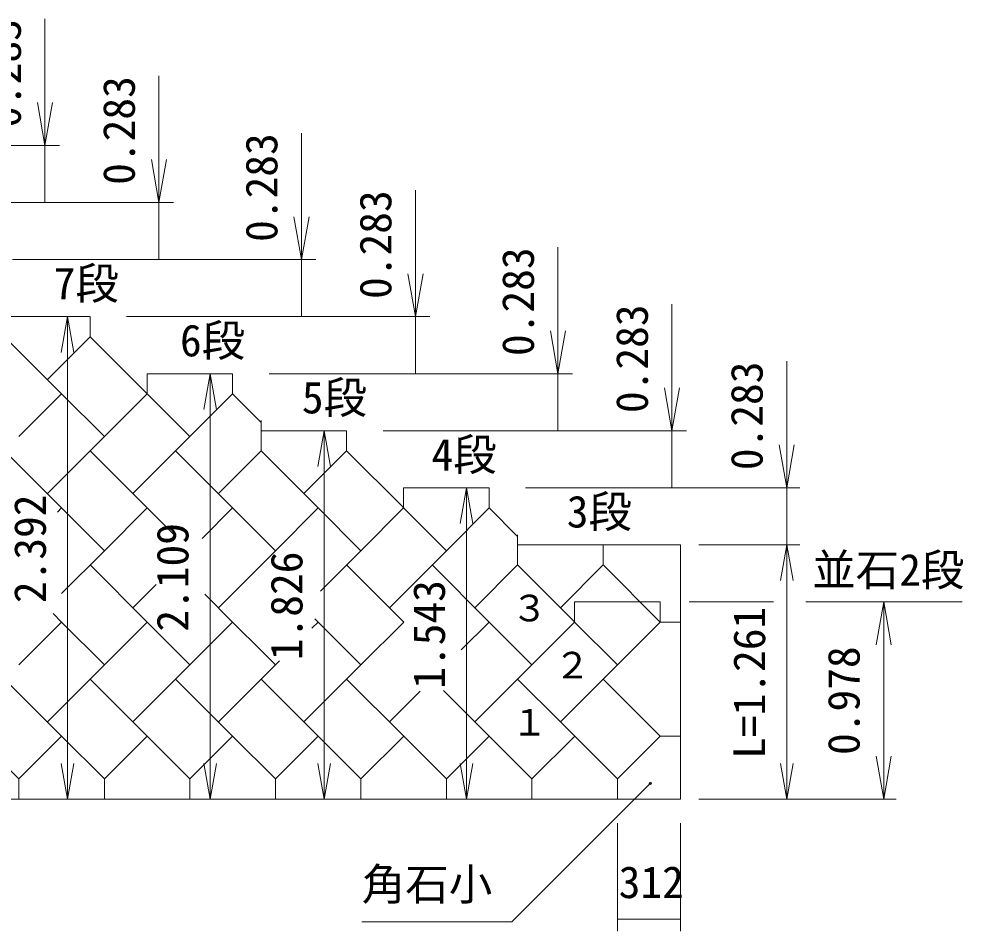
# Model space of a CAD drawing. Units: millimetres, scale not verified. Extents: x 5685 to 21727, y 2850 to 8063.
# Drawn here: x 12044 to 13345, y 2938 to 4195 of the extents above; entities that cross this region are included whole.
import ezdxf
from ezdxf.enums import TextEntityAlignment as Align

# ---------------------------------------------------------------- set-up
doc = ezdxf.new("R2010")
doc.units = ezdxf.units.MM
doc.header["$LTSCALE"] = 20
doc.layers.add('0_2', color=4, linetype='Continuous', lineweight=18)
doc.styles.add('ＭＳ ゴシック-5.0-0.0', font='')
doc.styles.get('ＭＳ ゴシック-5.0-0.0').set_extended_font_data('ＭＳ ゴシック-5.0-0.0')

msp = doc.modelspace()

# ---------------------------------------------------------------- linework, layer by layer
at = {"layer": '0_2'}
for p, q in [((12079.89, 4020.39), (12079.89, 4194.76)), ((12236.98, 3941.78), (12236.98, 4116.14)), ((12079.89, 4020.39), (12069.47, 4079.48)), ((12079.89, 4020.39), (12090.31, 4079.48)), ((12433.44, 3863.17), (12433.44, 4037.53)), ((11681.66, 4020.39), (12099.89, 4020.39)), ((12079.89, 4020.39), (12079.89, 3941.82)), ((12236.98, 3941.78), (12226.56, 4000.87)), ((12236.98, 3941.78), (12247.4, 4000.87)), ((12590.53, 3784.56), (12590.53, 3958.92)), ((11838.75, 3941.78), (12256.98, 3941.78)), ((12236.98, 3941.78), (12236.98, 3863.21)), ((12433.44, 3863.17), (12423.02, 3922.26)), ((12433.44, 3863.17), (12443.86, 3922.26)), ((12787, 3705.94), (12787, 3880.31)), ((12035.21, 3863.17), (12453.44, 3863.17)), ((12433.44, 3863.17), (12433.44, 3784.6)), ((12590.53, 3784.56), (12580.12, 3843.64)), ((12590.53, 3784.56), (12600.95, 3843.64)), ((12944.09, 3627.33), (12944.09, 3801.7)), ((12024.29, 3784.56), (12142.1, 3784.56)), ((12110.99, 3784.56), (12102.31, 3735.32)), ((12110.99, 3784.56), (12119.68, 3735.32)), ((12110.99, 3784.56), (12110.99, 3119.83)), ((12142.1, 3756.77), (12142.1, 3784.56)), ((12192.3, 3784.56), (12610.53, 3784.56)), ((12590.53, 3784.56), (12590.53, 3705.99)), ((12787, 3705.94), (12776.58, 3765.03)), ((12787, 3705.94), (12797.42, 3765.03)), ((12024.29, 3756.81), (12102.9, 3678.2)), ((12083.22, 3697.89), (12142.14, 3756.81)), ((12142.14, 3756.81), (12220.75, 3678.2)), ((13102.24, 3548.68), (13102.24, 3723.04)), ((12220.75, 3705.94), (12338.56, 3705.94)), ((12220.75, 3678.2), (12220.75, 3705.94)), ((12307.46, 3705.94), (12298.77, 3656.7)), ((12307.46, 3705.94), (12316.14, 3656.7)), ((12307.46, 3705.94), (12307.46, 3119.83)), ((12338.56, 3678.16), (12338.56, 3705.94)), ((12388.77, 3705.94), (12807, 3705.94)), ((12787, 3705.94), (12787, 3627.38)), ((12944.09, 3627.33), (12933.67, 3686.42)), ((12944.09, 3627.33), (12954.51, 3686.42)), ((12043.98, 3619.28), (12102.86, 3678.16)), ((12102.86, 3678.16), (12161.78, 3619.23)), ((12161.83, 3619.28), (12220.71, 3678.16)), ((12220.71, 3678.16), (12279.64, 3619.23)), ((12279.68, 3619.28), (12338.56, 3678.16)), ((12338.56, 3678.16), (12377.84, 3638.88)), ((12377.84, 3599.59), (12377.84, 3641.22)), ((12083.22, 3540.67), (12161.78, 3619.23)), ((12201.07, 3540.67), (12279.64, 3619.23)), ((12377.84, 3627.33), (12495.65, 3627.33)), ((12464.55, 3627.33), (12455.87, 3578.09)), ((12464.55, 3627.33), (12473.23, 3578.09)), ((12464.55, 3627.33), (12464.55, 3119.83)), ((12495.65, 3599.55), (12495.65, 3627.33)), ((12545.86, 3627.33), (12964.09, 3627.33)), ((12944.09, 3627.33), (12944.09, 3548.77)), ((13102.24, 3548.68), (13091.82, 3607.77)), ((13102.24, 3548.68), (13112.66, 3607.77)), ((12024.29, 3599.59), (12102.9, 3520.98)), ((12142.14, 3599.59), (12220.75, 3520.98)), ((12259.99, 3599.59), (12338.6, 3520.98)), ((12318.92, 3540.67), (12377.84, 3599.59)), ((12377.84, 3599.59), (12456.46, 3520.98)), ((12436.77, 3540.67), (12495.7, 3599.59)), ((12495.7, 3599.59), (12574.31, 3520.98)), ((12574.26, 3548.68), (12692.07, 3548.68)), ((12574.26, 3520.94), (12574.26, 3548.68)), ((12661.01, 3548.68), (12652.33, 3499.44)), ((12661.01, 3548.68), (12669.69, 3499.44)), ((12661.01, 3548.68), (12661.01, 3119.83)), ((12692.07, 3520.89), (12692.07, 3548.68)), ((12742.27, 3548.68), (13120.45, 3548.68)), ((13102.24, 3548.68), (13102.24, 3470.11)), ((12102.86, 3520.94), (12097.13, 3515.21)), ((12102.86, 3520.94), (12161.78, 3462.01)), ((12161.83, 3462.06), (12220.71, 3520.94)), ((12220.71, 3520.94), (12257.51, 3484.14)), ((12338.56, 3520.94), (12296.55, 3478.93)), ((12338.56, 3520.94), (12397.49, 3462.01)), ((12397.53, 3462.06), (12456.41, 3520.94)), ((12456.41, 3520.94), (12515.34, 3462.01)), ((12515.38, 3462.06), (12574.26, 3520.94)), ((12574.26, 3520.94), (12633.19, 3462.01)), ((12633.23, 3462.06), (12692.11, 3520.94)), ((12692.11, 3520.94), (12731.4, 3481.65)), ((12731.4, 3442.37), (12731.4, 3484)), ((13102.24, 3484), (13102.24, 3119.83)), ((12161.78, 3462.01), (12102.83, 3403.06)), ((12318.92, 3383.44), (12397.49, 3462.01)), ((12515.34, 3462.01), (12459.45, 3406.13)), ((12633.19, 3462.01), (12554.62, 3383.44)), ((12731.4, 3470.11), (12849.21, 3470.11)), ((12849.21, 3470.11), (12955.64, 3470.11)), ((12849.21, 3442.33), (12849.21, 3470.11)), ((12955.64, 3119.83), (12955.64, 3470.11)), ((12981.03, 3470.11), (13120.45, 3470.11)), ((13102.24, 3470.11), (13093.56, 3420.87)), ((13102.24, 3470.11), (13110.92, 3420.87)), ((12142.14, 3442.37), (12220.75, 3363.76)), ((12495.7, 3442.37), (12574.31, 3363.76)), ((12613.55, 3442.37), (12692.16, 3363.76)), ((12672.47, 3383.44), (12731.4, 3442.37)), ((12731.4, 3442.37), (12810.01, 3363.76)), ((12790.32, 3383.44), (12849.25, 3442.37)), ((12849.25, 3442.37), (12927.86, 3363.76)), ((12201.07, 3383.44), (12233.09, 3415.47)), ((12338.6, 3363.76), (12300.08, 3402.28)), ((12809.97, 3363.72), (12809.97, 3391.46)), ((12809.97, 3391.46), (12927.77, 3391.46)), ((12927.77, 3363.67), (12927.77, 3391.46)), ((12967.77, 3391.46), (13084.14, 3391.46)), ((13128.69, 3391.46), (13344.06, 3391.46)), ((13235.96, 3391.46), (13225.54, 3332.37)), ((13235.96, 3391.46), (13246.38, 3332.37)), ((13235.96, 3391.46), (13235.96, 3119.83)), ((12102.9, 3363.76), (12090.99, 3375.68)), ((12043.98, 3304.83), (12102.86, 3363.72)), ((12102.86, 3363.72), (12161.78, 3304.79)), ((12161.83, 3304.83), (12220.71, 3363.72)), ((12279.64, 3304.79), (12220.71, 3363.72)), ((12279.68, 3304.83), (12338.56, 3363.72)), ((12338.56, 3363.72), (12380.23, 3322.04)), ((12456.41, 3363.72), (12447.81, 3355.12)), ((12456.46, 3363.76), (12451.9, 3368.32)), ((12456.41, 3363.72), (12515.34, 3304.79)), ((12515.38, 3304.83), (12574.31, 3363.76)), ((12692.11, 3363.72), (12653.72, 3325.32)), ((12672.47, 3226.22), (12809.97, 3363.72)), ((12692.11, 3363.72), (12751.04, 3304.79)), ((12927.86, 3363.76), (12790.32, 3226.22)), ((12809.97, 3363.72), (12868.89, 3304.79)), ((12927.86, 3363.76), (12955.64, 3363.76)), ((12380.23, 3322.04), (12397.49, 3304.79)), ((12397.49, 3304.79), (12402.94, 3310.24)), ((12083.22, 3226.22), (12161.78, 3304.79)), ((12201.07, 3226.22), (12279.64, 3304.79)), ((12318.92, 3226.22), (12397.49, 3304.79)), ((12436.77, 3226.22), (12515.34, 3304.79)), ((12024.29, 3285.15), (12102.9, 3206.54)), ((12142.14, 3285.15), (12220.75, 3206.54)), ((12259.99, 3285.15), (12338.6, 3206.54)), ((12377.84, 3285.15), (12456.46, 3206.54)), ((12495.7, 3285.15), (12574.31, 3206.54)), ((12790.32, 3226.22), (12731.4, 3285.15)), ((12849.25, 3285.15), (12927.86, 3206.54)), ((12554.62, 3226.22), (12596.99, 3268.59)), ((12692.16, 3206.54), (12629.15, 3269.55)), ((12790.32, 3226.22), (12868.93, 3147.61)), ((11985.05, 3206.54), (12043.98, 3147.61)), ((12043.98, 3147.61), (12102.9, 3206.54)), ((12102.9, 3206.54), (12161.83, 3147.61)), ((12161.83, 3147.61), (12220.75, 3206.54)), ((12220.75, 3206.54), (12279.68, 3147.61)), ((12279.68, 3147.61), (12338.6, 3206.54)), ((12338.6, 3206.54), (12397.53, 3147.61)), ((12397.53, 3147.61), (12456.46, 3206.54)), ((12456.46, 3206.54), (12515.38, 3147.61)), ((12515.38, 3147.61), (12574.31, 3206.54)), ((12574.31, 3206.54), (12633.23, 3147.61)), ((12633.23, 3147.61), (12692.16, 3206.54)), ((12692.16, 3206.54), (12751.08, 3147.61)), ((12751.08, 3147.61), (12810.01, 3206.54)), ((12868.93, 3147.61), (12927.86, 3206.54)), ((12927.86, 3206.54), (12955.64, 3206.54)), ((13235.96, 3119.83), (13225.54, 3178.92)), ((13235.96, 3119.83), (13246.38, 3178.92)), ((12110.99, 3119.83), (12102.31, 3169.07)), ((12110.99, 3119.83), (12119.68, 3169.07)), ((12307.46, 3119.83), (12298.77, 3169.07)), ((12307.46, 3119.83), (12316.14, 3169.07)), ((12464.55, 3119.83), (12455.87, 3169.07)), ((12464.55, 3119.83), (12473.23, 3169.07)), ((12661.01, 3119.83), (12652.33, 3169.07)), ((12661.01, 3119.83), (12669.69, 3169.07)), ((13102.24, 3119.83), (13093.56, 3169.07)), ((13102.24, 3119.83), (13110.92, 3169.07)), ((12043.98, 3147.61), (12043.98, 3119.83)), ((12161.83, 3147.61), (12161.83, 3119.83)), ((12279.68, 3147.61), (12279.68, 3119.83)), ((12397.53, 3147.61), (12397.53, 3119.83)), ((12515.38, 3147.61), (12515.38, 3119.83)), ((12633.23, 3147.61), (12633.23, 3119.83)), ((12914.28, 3141.69), (12723.21, 2950.62)), ((12751.08, 3147.61), (12751.08, 3119.83)), ((12868.93, 3147.61), (12868.93, 3119.83)), ((11926.13, 3119.83), (12043.98, 3119.83)), ((12043.98, 3119.83), (12161.83, 3119.83)), ((12161.83, 3119.83), (12279.68, 3119.83)), ((12279.68, 3119.83), (12397.53, 3119.83)), ((12397.53, 3119.83), (12515.38, 3119.83)), ((12515.38, 3119.83), (12633.23, 3119.83)), ((12633.23, 3119.83), (12751.08, 3119.83)), ((12751.08, 3119.83), (12868.93, 3119.83)), ((12868.93, 3119.83), (12955.64, 3119.83)), ((12981.03, 3119.83), (13253.09, 3119.83)), ((12868.93, 2937.93), (12868.93, 3086.5)), ((12955.64, 2937.93), (12955.64, 3086.5)), ((12868.93, 2954.6), (12955.64, 2954.6)), ((12516.43, 2950.62), (12723.21, 2950.62))]:
    msp.add_line(p, q, dxfattribs=at)
msp.add_circle((12914.28, 3141.69), 1.67, dxfattribs=at)

# ---------------------------------------------------------------- texts
at = {"layer": '0_2', "color": 7, "style": 'ＭＳ ゴシック-5.0-0.0'}
for s, p in [('0.283', (12059.89, 4044.76)), ('0.283', (12216.98, 3966.14)), ('0.283', (12413.44, 3887.53)), ('0.283', (12570.53, 3808.92)), ('0.283', (12767, 3730.31)), ('0.283', (12924.09, 3651.7)), ('0.283', (13082.24, 3573.04)), ('2.392', (12094.43, 3389.81)), ('2.109', (12290.89, 3350.51)), ('1.826', (12447.98, 3311.2)), ('1.543', (12644.45, 3271.87)), ('L=1.261', (13085.72, 3175.31)), ('0.978', (13215.96, 3180.65))]:
    msp.add_text(s, height=43.99, rotation=90, dxfattribs=at).set_placement(p, align=Align.BOTTOM_LEFT)
for s, height, p in [('7段', 43.99, (12091.96, 3795.2)), ('6段', 43.99, (12266.01, 3716.59)), ('5段', 43.99, (12433.97, 3637.98)), ('4段', 43.99, (12612.65, 3559.32)), ('3段', 43.99, (12799.07, 3480.75)), ('並石2段', 43.99, (13137.3, 3400.47)), ('３', 36.66, (12722.79, 3353.65)), ('２', 36.66, (12781.7, 3275.01)), ('１', 36.66, (12722.79, 3196.42)), ('角石小', 43.99, (12516.43, 2967.4)), ('312', 43.99, (12870.68, 2970.21))]:
    msp.add_text(s, height=height, dxfattribs=at).set_placement(p, align=Align.BOTTOM_LEFT)

doc.saveas('drawing.dxf')
